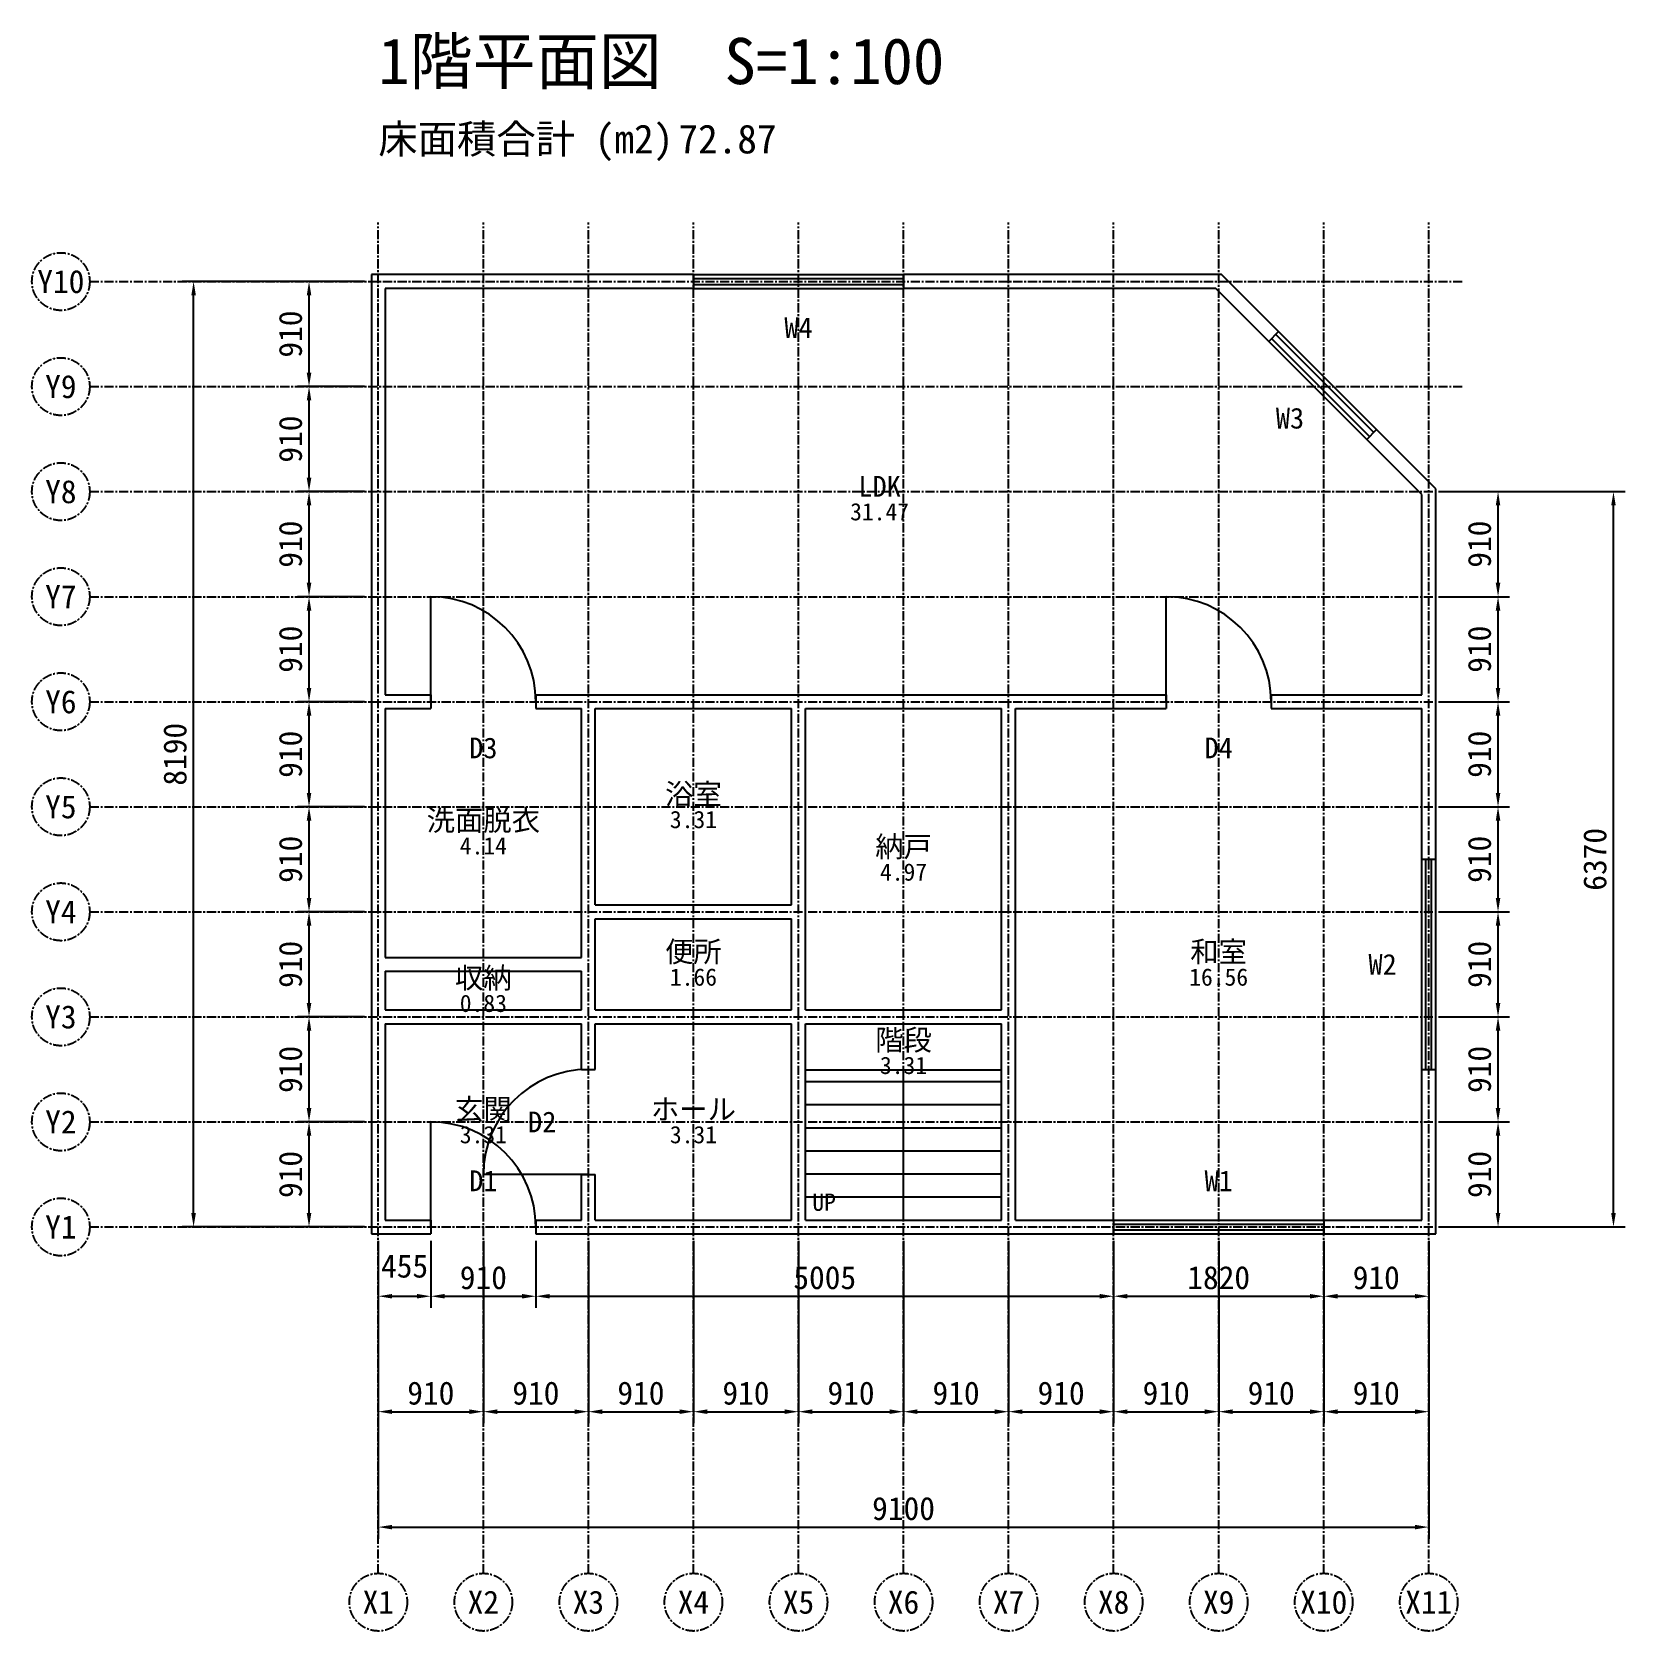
# Model space of a CAD drawing. Header units: millimetres. Extents: x -3000 to 10800, y -3500 to 10352.
import ezdxf
from ezdxf.enums import TextEntityAlignment as Align

# ---------------------------------------------------------------- set-up
doc = ezdxf.new("R2010")
doc.units = ezdxf.units.MM
doc.header["$LTSCALE"] = 25
doc.linetypes.add('CENTER', pattern=[5.08, 3.175, -0.635, 0.635, -0.635])
for name, color, linetype in [('DIM', 3, 'CONTINUOUS'), ('GRID', 8, 'CENTER'), ('OPENING', 4, 'CONTINUOUS'), ('ROOM', 5, 'CONTINUOUS'), ('STAIR', 6, 'CONTINUOUS'), ('TEXT', 7, 'CONTINUOUS'), ('WALL', 7, 'CONTINUOUS')]:
    doc.layers.add(name, color=color, linetype=linetype)
doc.styles.add('JPGOTHIC', font='msgothic.ttc')
doc.dimstyles.new('ARCH100', dxfattribs={"dimtxt": 200, "dimasz": 120, "dimexe": 100, "dimexo": 120, "dimgap": 60, "dimtad": 1, "dimdec": 0, "dimtxsty": 'JPGOTHIC', "dimcen": 2.5, "dimclrt": 256, "dimazin": 3, "dimtfac": 1, "dimtmove": 0, "dimatfit": 3})

msp = doc.modelspace()

# ---------------------------------------------------------------- linework, layer by layer
at = {"layer": 'GRID'}
for p, q in [((0, -3000), (0, 8700)), ((910, -3000), (910, 8700)), ((1820, -3000), (1820, 8700)), ((2730, -3000), (2730, 8700)), ((3640, -3000), (3640, 8700)), ((4550, -3000), (4550, 8700)), ((5460, -3000), (5460, 8700)), ((6370, -3000), (6370, 8700)), ((7280, -3000), (7280, 8700)), ((8190, -3000), (8190, 8700)), ((9100, -3000), (9100, 8700)), ((-2500, 8190), (9400, 8190)), ((-2500, 7280), (9400, 7280)), ((-2500, 6370), (9400, 6370)), ((-2500, 5460), (9400, 5460)), ((-2500, 4550), (9400, 4550)), ((-2500, 3640), (9400, 3640)), ((-2500, 2730), (9400, 2730)), ((-2500, 1820), (9400, 1820)), ((-2500, 910), (9400, 910)), ((-2500, 0), (9400, 0))]:
    msp.add_line(p, q, dxfattribs=at)
for centre in [(-2750, 8190), (-2750, 7280), (-2750, 6370), (-2750, 5460), (-2750, 4550), (-2750, 3640), (-2750, 2730), (-2750, 1820), (-2750, 910), (-2750, 0), (0, -3250), (910, -3250), (1820, -3250), (2730, -3250), (3640, -3250), (4550, -3250), (5460, -3250), (6370, -3250), (7280, -3250), (8190, -3250), (9100, -3250)]:
    msp.add_circle(centre, 250, dxfattribs=at)
at = {"layer": 'OPENING'}
for p, q in [((2730, 8250), (4550, 8250)), ((2730, 8215), (4550, 8215)), ((2730, 8165), (4550, 8165)), ((2730, 8130), (4550, 8130)), ((8562.6, 6822.5), (7714.1, 7671.1)), ((8587.3, 6847.3), (7738.8, 7695.8)), ((8622.7, 6882.7), (7774.2, 7731.2)), ((8647.5, 6907.4), (7798.9, 7755.9)), ((455, 4550), (455, 5460)), ((6825, 4550), (6825, 5460)), ((9040, 1365), (9040, 3185)), ((9075, 1365), (9075, 3185)), ((9125, 1365), (9125, 3185)), ((9160, 1365), (9160, 3185)), ((455, 0), (455, 910)), ((1820, 455), (910, 455)), ((6370, 60), (8190, 60)), ((6370, 25), (8190, 25)), ((6370, -25), (8190, -25)), ((6370, -60), (8190, -60))]:
    msp.add_line(p, q, dxfattribs=at)
for centre, start, end in [((455, 4550), 0, 90), ((6825, 4550), 0, 90), ((1820, 455), 90, 180), ((455, 0), 0, 90)]:
    msp.add_arc(centre, 910, start, end, dxfattribs=at)
at = {"layer": 'STAIR'}
for p, q in [((3700, 1360), (5400, 1360)), ((3700, 1260), (4550, 1260)), ((4550, 60), (4550, 1360)), ((4550, 1260), (5400, 1260)), ((3700, 1060), (4550, 1060)), ((4550, 1060), (5400, 1060)), ((3700, 860), (4550, 860)), ((4550, 860), (5400, 860)), ((3700, 660), (4550, 660)), ((4550, 660), (5400, 660)), ((3700, 460), (4550, 460)), ((4550, 460), (5400, 460)), ((3700, 260), (4550, 260)), ((4550, 260), (5400, 260))]:
    msp.add_line(p, q, dxfattribs=at)
at = {"layer": 'WALL'}
for p, q in [((2730, 8250), (-60, 8250)), ((-60, 8250), (-60, -60)), ((2730, 8250), (2730, 8130)), ((7304.9, 8250), (4550, 8250)), ((4550, 8250), (4550, 8130)), ((7798.9, 7755.9), (7304.9, 8250)), ((2730, 8130), (60, 8130)), ((60, 8130), (60, 4610)), ((7255.1, 8130), (4550, 8130)), ((7714.1, 7671.1), (7255.1, 8130)), ((7714.1, 7671.1), (7798.9, 7755.9)), ((8562.6, 6822.5), (8647.5, 6907.4)), ((9040, 6345.1), (8562.6, 6822.5)), ((9160, 6394.9), (8647.5, 6907.4)), ((9160, 3185), (9160, 6394.9)), ((9040, 4610), (9040, 6345.1)), ((60, 4610), (455, 4610)), ((455, 4610), (455, 4490)), ((1365, 4610), (6825, 4610)), ((1365, 4610), (1365, 4490)), ((6825, 4610), (6825, 4490)), ((7735, 4610), (9040, 4610)), ((7735, 4610), (7735, 4490)), ((60, 4490), (60, 2335)), ((60, 4490), (455, 4490)), ((1365, 4490), (1760, 4490)), ((1760, 2335), (1760, 4490)), ((1880, 2790), (1880, 4490)), ((1880, 4490), (3580, 4490)), ((3580, 2790), (3580, 4490)), ((3700, 1880), (3700, 4490)), ((3700, 4490), (5400, 4490)), ((5400, 1880), (5400, 4490)), ((5520, 60), (5520, 4490)), ((5520, 4490), (6825, 4490)), ((7735, 4490), (9040, 4490)), ((9040, 3185), (9040, 4490)), ((9040, 3185), (9160, 3185)), ((1880, 2790), (3580, 2790)), ((1880, 1880), (1880, 2670)), ((1880, 2670), (3580, 2670)), ((3580, 1880), (3580, 2670)), ((60, 2335), (1760, 2335)), ((60, 2215), (60, 1880)), ((60, 2215), (1760, 2215)), ((1760, 1880), (1760, 2215)), ((60, 1880), (1760, 1880)), ((1880, 1880), (3580, 1880)), ((3700, 1880), (5400, 1880)), ((60, 1760), (60, 60)), ((60, 1760), (1760, 1760)), ((1760, 1365), (1760, 1760)), ((1880, 1365), (1880, 1760)), ((1880, 1760), (3580, 1760)), ((3580, 60), (3580, 1760)), ((3700, 60), (3700, 1760)), ((3700, 1760), (5400, 1760)), ((5400, 60), (5400, 1760)), ((1760, 1365), (1880, 1365)), ((9040, 60), (9040, 1365)), ((9040, 1365), (9160, 1365)), ((9160, -60), (9160, 1365)), ((1760, 60), (1760, 455)), ((1760, 455), (1880, 455)), ((1880, 60), (1880, 455)), ((60, 60), (455, 60)), ((455, 60), (455, -60)), ((1365, 60), (1760, 60)), ((1365, 60), (1365, -60)), ((1880, 60), (3580, 60)), ((3700, 60), (5400, 60)), ((5520, 60), (6370, 60)), ((6370, 60), (6370, -60)), ((8190, 60), (9040, 60)), ((8190, 60), (8190, -60)), ((-60, -60), (455, -60)), ((1365, -60), (6370, -60)), ((8190, -60), (9160, -60))]:
    msp.add_line(p, q, dxfattribs=at)

# ---------------------------------------------------------------- texts
at = {"layer": 'GRID', "style": 'JPGOTHIC'}
for s, p in [('Y10', (-2750, 8190)), ('Y9', (-2750, 7280)), ('Y8', (-2750, 6370)), ('Y7', (-2750, 5460)), ('Y6', (-2750, 4550)), ('Y5', (-2750, 3640)), ('Y4', (-2750, 2730)), ('Y3', (-2750, 1820)), ('Y2', (-2750, 910)), ('Y1', (-2750, 0)), ('X1', (0, -3250)), ('X2', (910, -3250)), ('X3', (1820, -3250)), ('X4', (2730, -3250)), ('X5', (3640, -3250)), ('X6', (4550, -3250)), ('X7', (5460, -3250)), ('X8', (6370, -3250)), ('X9', (7280, -3250)), ('X10', (8190, -3250)), ('X11', (9100, -3250))]:
    msp.add_text(s, height=200, dxfattribs=at).set_placement(p, align=Align.MIDDLE_CENTER)
at = {"layer": 'OPENING', "style": 'JPGOTHIC'}
for s, p in [('W4', (3640, 7790)), ('W3', (7897.9, 7006.4)), ('D3', (910, 4150)), ('D4', (7280, 4150)), ('W2', (8700, 2275)), ('D2', (1420, 910)), ('D1', (910, 400)), ('W1', (7280, 400))]:
    msp.add_text(s, height=180, dxfattribs=at).set_placement(p, align=Align.MIDDLE_CENTER)
at = {"layer": 'ROOM', "style": 'JPGOTHIC'}
for s, height, p in [('LDK', 180, (4342.5, 6416.1)), ('31.47', 150, (4342.5, 6196.1)), ('浴室', 180, (2730, 3750)), ('洗面脱衣', 180, (910, 3522.5)), ('3.31', 150, (2730, 3530)), ('4.14', 150, (910, 3302.5)), ('納戸', 180, (4550, 3295)), ('4.97', 150, (4550, 3075)), ('便所', 180, (2730, 2385)), ('和室', 180, (7280, 2385)), ('収納', 180, (910, 2157.5)), ('1.66', 150, (2730, 2165)), ('16.56', 150, (7280, 2165)), ('0.83', 150, (910, 1937.5)), ('階段', 180, (4550, 1620)), ('3.31', 150, (4550, 1400)), ('玄関', 180, (910, 1020)), ('ホール', 180, (2730, 1020)), ('3.31', 150, (910, 800)), ('3.31', 150, (2730, 800))]:
    msp.add_text(s, height=height, dxfattribs=at).set_placement(p, align=Align.MIDDLE_CENTER)
at = {"layer": 'STAIR', "style": 'JPGOTHIC'}
msp.add_text('UP', height=150, dxfattribs=at).set_placement((3760, 140))
at = {"layer": 'TEXT', "style": 'JPGOTHIC'}
for s, height, p in [('1階平面図  S=1:100', 400, (0, 9900)), ('床面積合計 (m2)', 250, (0, 9300)), ('72.87', 250, (2600, 9300))]:
    msp.add_text(s, height=height, dxfattribs=at).set_placement(p)

# ---------------------------------------------------------------- dimensions: what is measured, and where the dimension line sits
at = {"layer": 'DIM'}
for base, p1, p2 in [((-1600, 0), (0, 0), (0, 8190)), ((-600, 7280), (0, 7280), (0, 8190)), ((-600, 6370), (0, 6370), (0, 7280)), ((-600, 5460), (0, 5460), (0, 6370)), ((9700, 5460), (9100, 5460), (9100, 6370)), ((10700, 0), (9100, 0), (9100, 6370)), ((-600, 4550), (0, 4550), (0, 5460)), ((9700, 4550), (9100, 4550), (9100, 5460)), ((-600, 3640), (0, 3640), (0, 4550)), ((9700, 3640), (9100, 3640), (9100, 4550)), ((-600, 2730), (0, 2730), (0, 3640)), ((9700, 2730), (9100, 2730), (9100, 3640)), ((-600, 1820), (0, 1820), (0, 2730)), ((9700, 1820), (9100, 1820), (9100, 2730)), ((-600, 910), (0, 910), (0, 1820)), ((9700, 910), (9100, 910), (9100, 1820)), ((-600, 0), (0, 0), (0, 910)), ((9700, 0), (9100, 0), (9100, 910))]:
    msp.add_linear_dim(base=base, p1=p1, p2=p2, angle=90, dimstyle='ARCH100', dxfattribs=at).render()
for base, p1, p2 in [((0, -600), (0, 0), (455, 0)), ((0, -1600), (0, 0), (910, 0)), ((0, -2600), (0, 0), (9100, 0)), ((455, -600), (455, 0), (1365, 0)), ((910, -1600), (910, 0), (1820, 0)), ((1365, -600), (1365, 0), (6370, 0)), ((1820, -1600), (1820, 0), (2730, 0)), ((2730, -1600), (2730, 0), (3640, 0)), ((3640, -1600), (3640, 0), (4550, 0)), ((4550, -1600), (4550, 0), (5460, 0)), ((5460, -1600), (5460, 0), (6370, 0)), ((6370, -600), (6370, 0), (8190, 0)), ((6370, -1600), (6370, 0), (7280, 0)), ((7280, -1600), (7280, 0), (8190, 0)), ((8190, -600), (8190, 0), (9100, 0)), ((8190, -1600), (8190, 0), (9100, 0))]:
    msp.add_linear_dim(base=base, p1=p1, p2=p2, dimstyle='ARCH100', dxfattribs=at).render()

doc.saveas('drawing.dxf')
